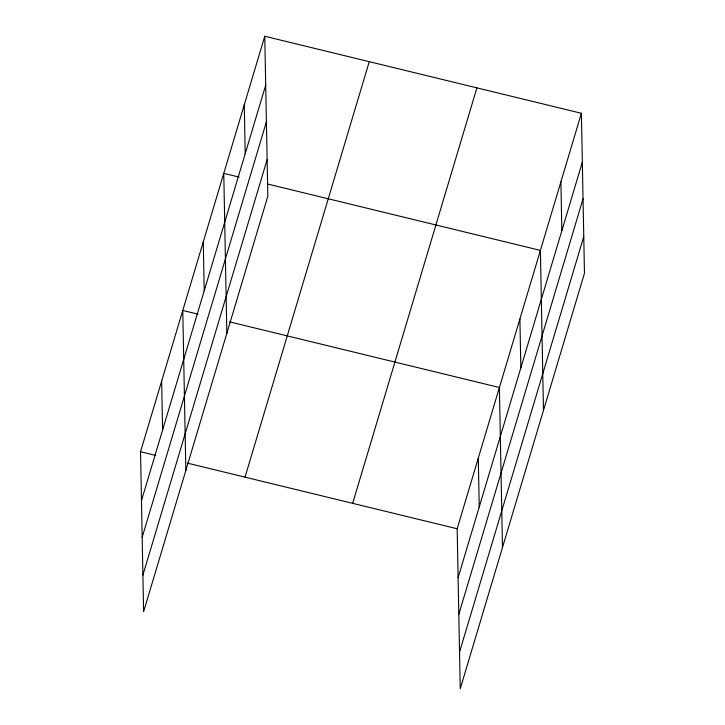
<?xml version="1.0" encoding="UTF-8"?>
<svg xmlns="http://www.w3.org/2000/svg" width="725" height="725" viewBox="0 0 725 725"><rect width="100%" height="100%" fill="white"/><g stroke="black" fill="none" stroke-linecap="round" stroke-linejoin="round"><path stroke-width="1.09" d="M264.761 36.25L267.833 196.239L143.604 611.71L140.532 451.729L264.761 36.25L581.396 113.29L584.468 273.271L460.239 688.75L457.167 528.761L581.396 113.29M141.475 500.64L265.703 85.169M142.182 537.298L266.41 121.818M142.907 575.061L267.135 159.582M245.023 477.15L369.252 61.67M352.676 503.34L476.905 87.861M458.1 577.68L582.329 162.201M458.807 614.329L583.036 198.858M459.532 652.092L583.761 236.622M239.005 177.063L223.771 173.357L226.843 333.346M267.308 183.951L540.397 250.397L543.469 410.377M198.007 314.17L182.773 310.463L185.845 470.452M229.571 321.855L499.398 387.503L502.47 547.484M140.532 451.729L155.775 455.436M187.34 463.112L457.167 528.761M560.896 181.839L561.839 230.758M519.897 318.946L520.84 367.865M478.282 458.127L479.225 507.047M244.271 104.808L245.204 153.718M203.272 241.914L204.214 290.825M161.657 381.096L162.59 430.016"/></g></svg>
